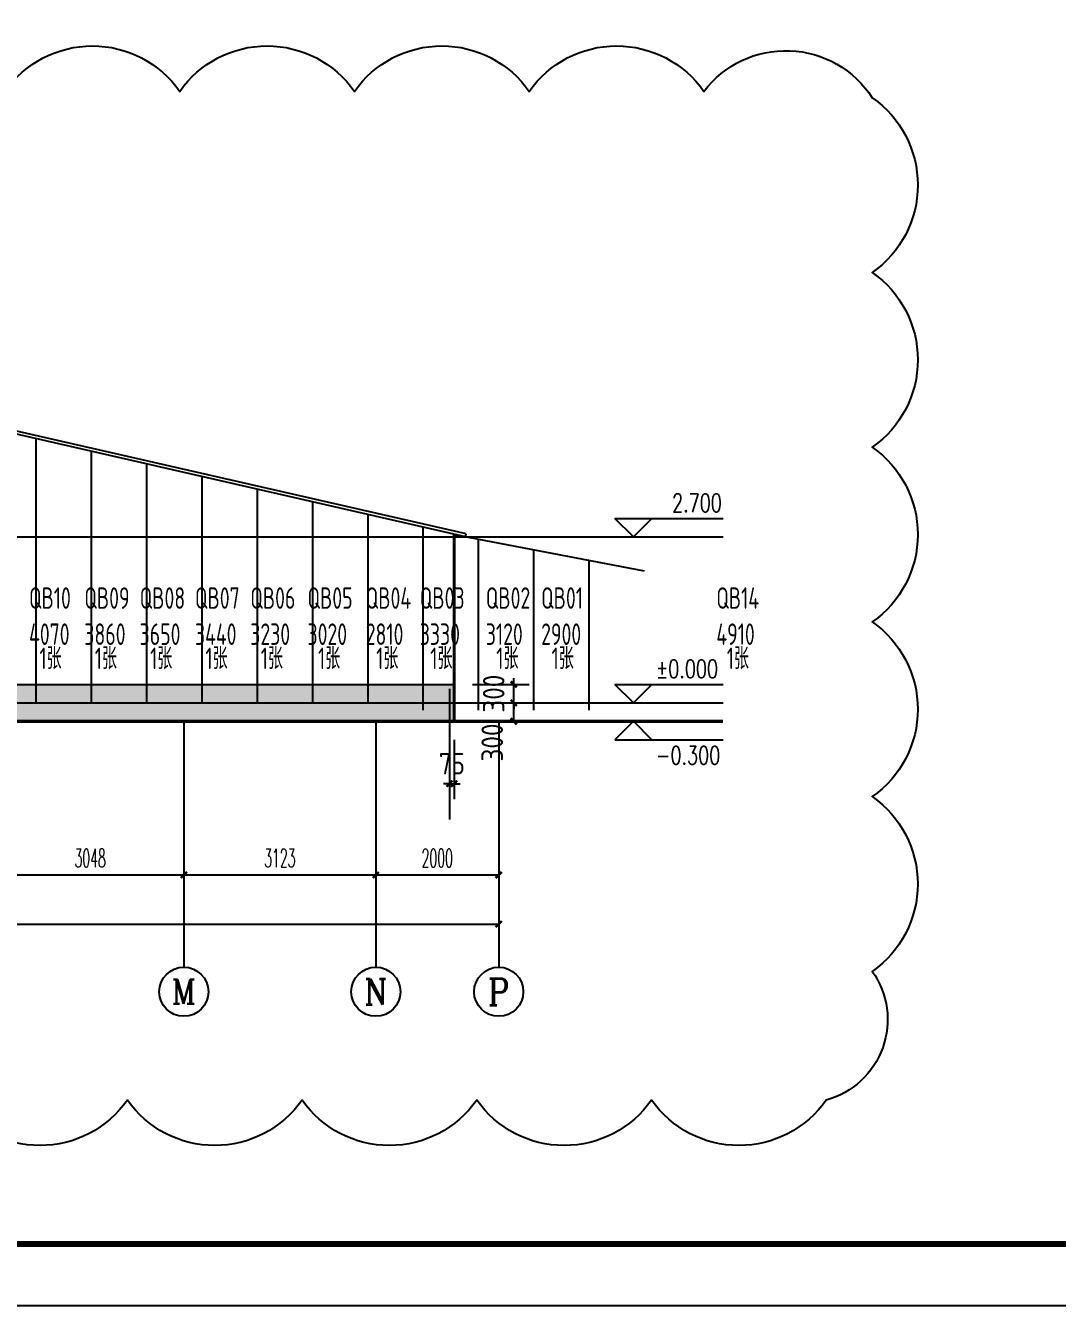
# Model space of a CAD drawing. Extents: x -472275 to 124489, y 67522 to 154054.
# Drawn here: x -428202 to -411414, y 68631 to 89453 of the extents above; entities that cross this region are included whole.
import ezdxf
from ezdxf.enums import TextEntityAlignment as Align

# ---------------------------------------------------------------- set-up
doc = ezdxf.new("R2010")
doc.units = 0
doc.header["$LTSCALE"] = 1000
doc.header["$MEASUREMENT"] = 0
for name, color, linetype in [('AXIS', 3, 'Continuous'), ('AXIS_TEXT', 7, 'Continuous'), ('PUB_TEXT', 7, 'Continuous'), ('PUB_TITLE', 4, 'Continuous'), ('WALL', 7, 'Continuous'), ('建-标高', 3, 'Continuous')]:
    doc.layers.add(name, color=color, linetype=linetype)
doc.styles.add('_TCH_AXIS', font='COMPLEX', dxfattribs={"bigfont": 'GBCBIG'})
doc.styles.add('_TCH_DIM_T3', font='SIMPLEX.shx', dxfattribs={"width": 0.5, "bigfont": 'GBCBIG.shx'})
doc.styles.add('A-STANDARD', font='SIMPLEX', dxfattribs={"bigfont": 'GBCBIG'})
doc.styles.add('COMPLEX', font='COMPLEX')
doc.styles.get("Standard").update_dxf_attribs({"font": 'gbenor.shx', "bigfont": 'gbcbig.shx'})
doc.styles.add('TCCAD_Dimension', font='Tssdeng.shx', dxfattribs={"width": 0.7, "bigfont": 'hztxt.shx'})
doc.dimstyles.new('_TCH_ARCH&&100', dxfattribs={"dimtxt": 297.5, "dimasz": 100, "dimexe": 250, "dimexo": 300, "dimgap": 126.25, "dimtad": 1, "dimdec": 0, "dimzin": 0, "dimdsep": 46, "dimtxsty": '_TCH_DIM_T3', "dimblk": 'ARCHTICK', "dimcen": 0.09, "dimclrt": 7, "dimazin": 2, "dimtfac": 1, "dimtdec": 0, "dimtix": 1, "dimtmove": 2, "dimatfit": 3, "dimfxl": 1, "dimtolj": 1, "dimtzin": 0, "dimarcsym": 0})
doc.dimstyles.get("Standard").update_dxf_attribs({"dimscale": 100, "dimtxt": 3.5, "dimasz": 1, "dimexe": 2.5, "dimexo": 3, "dimgap": 1.5, "dimtad": 1, "dimdec": 0, "dimzin": 0, "dimdsep": 46, "dimtxsty": 'Standard', "dimblk": 'ARCHTICK', "dimcen": 0.09, "dimadec": 0, "dimazin": 0, "dimtfac": 1, "dimtdec": 0, "dimtix": 1, "dimtmove": 2, "dimatfit": 3, "dimfxl": 1, "dimtolj": 1, "dimtzin": 0, "dimarcsym": 0})

# ---------------------------------------------------------------- blocks, each defined once
blk = doc.blocks.new('_ArchTick')
at = {"color": 0, "linetype": 'ByBlock', "const_width": 0.4}
blk.add_lwpolyline([(-0.5, -0.5), (0.5, 0.5)], dxfattribs=at)
blk = doc.blocks.new('*D11')
at = {"layer": 'Defpoints', "color": 0, "transparency": 16777216}
for p in [(-421229, 78734), (-420260, 78734), (-421229, 78434)]:
    blk.add_point(p, dxfattribs=at)
at = {"layer": 'WALL', "color": 0, "lineweight": -2, "transparency": 16777216}
for p, q in [((-420929, 78734), (-420010, 78734)), ((-420260, 78734), (-420260, 78834)), ((-420260, 78434), (-420260, 78734)), ((-420929, 78434), (-420010, 78434)), ((-420260, 78434), (-420260, 78334))]:
    blk.add_line(p, q, dxfattribs=at)
at = {"layer": 'WALL', "color": 0, "lineweight": -2, "transparency": 16777216, "xscale": 100, "yscale": 100, "zscale": 100}
for p, rotation in [((-420260, 78734), 270), ((-420260, 78434), 90)]:
    blk.add_blockref('_ArchTick', p, dxfattribs=dict(at, rotation=rotation))
at = {"layer": 'WALL', "color": 0, "transparency": 16777216, "insert": (-420585, 78584), "char_height": 350, "attachment_point": 5, "rotation": 90}
blk.add_mtext('\\A1;300', dxfattribs=at)
blk = doc.blocks.new('*D12')
at = {"layer": 'Defpoints', "color": 0, "transparency": 16777216}
for p in [(-421229, 78434), (-420260, 78434), (-421229, 78134)]:
    blk.add_point(p, dxfattribs=at)
at = {"layer": 'WALL', "color": 0, "lineweight": -2, "transparency": 16777216}
for p, q in [((-420929, 78434), (-420010, 78434)), ((-420260, 78134), (-420260, 78434)), ((-420929, 78134), (-420010, 78134))]:
    blk.add_line(p, q, dxfattribs=at)
at = {"layer": 'WALL', "color": 0, "lineweight": -2, "transparency": 16777216, "xscale": 100, "yscale": 100, "zscale": 100}
for p, rotation in [((-420260, 78434), 90), ((-420260, 78134), 270)]:
    blk.add_blockref('_ArchTick', p, dxfattribs=dict(at, rotation=rotation))
at = {"layer": 'WALL', "color": 0, "transparency": 16777216, "insert": (-420610, 77789), "char_height": 350, "attachment_point": 5, "rotation": 90}
blk.add_mtext('\\A1;300', dxfattribs=at)
blk = doc.blocks.new('*D13')
at = {"layer": 'Defpoints', "color": 0, "transparency": 16777216}
for p in [(-421304, 78134), (-421229, 78134, 0), (-421229, 77119)]:
    blk.add_point(p, dxfattribs=at)
at = {"layer": 'WALL', "color": 0, "lineweight": -2, "transparency": 16777216}
for p, q in [((-421304, 77834), (-421304, 76869)), ((-421229, 77834), (-421229, 76869)), ((-421304, 77119), (-421404, 77119)), ((-421304, 77119), (-421229, 77119)), ((-421229, 77119), (-421129, 77119))]:
    blk.add_line(p, q, dxfattribs=at)
at = {"layer": 'WALL', "color": 0, "lineweight": -2, "transparency": 16777216, "xscale": 100, "yscale": 100, "zscale": 100}
blk.add_blockref('_ArchTick', (-421304, 77119), dxfattribs=at)
at = {"layer": 'WALL', "color": 0, "lineweight": -2, "transparency": 16777216, "xscale": 100, "yscale": 100, "zscale": 100, "rotation": 180}
blk.add_blockref('_ArchTick', (-421229, 77119), dxfattribs=at)
at = {"layer": 'WALL', "color": 0, "transparency": 16777216, "insert": (-421266, 77444), "char_height": 350, "attachment_point": 5}
blk.add_mtext('\\A1;75', dxfattribs=at)
blk = doc.blocks.new('*D105')
at = {"layer": 'AXIS', "color": 0, "lineweight": -2, "transparency": 16777216}
for p, q in [((-428675, 77834), (-428675, 75384)), ((-425627, 77834), (-425627, 75384)), ((-428675, 75634), (-425627, 75634))]:
    blk.add_line(p, q, dxfattribs=at)
at = {"layer": 'Defpoints', "color": 0, "transparency": 16777216}
for p in [(-428675, 78134), (-425627, 78134), (-425627, 75634)]:
    blk.add_point(p, dxfattribs=at)
at = {"layer": 'AXIS', "color": 0, "lineweight": -2, "transparency": 16777216, "xscale": 100, "yscale": 100, "zscale": 100, "rotation": 180}
blk.add_blockref('_ArchTick', (-428675, 75634), dxfattribs=at)
at = {"layer": 'AXIS', "color": 0, "lineweight": -2, "transparency": 16777216, "xscale": 100, "yscale": 100, "zscale": 100}
blk.add_blockref('_ArchTick', (-425627, 75634), dxfattribs=at)
at = {"layer": 'AXIS', "color": 7, "transparency": 16777216, "insert": (-427151, 75909), "char_height": 297.5, "attachment_point": 5, "style": '_TCH_DIM_T3'}
blk.add_mtext('\\A1;3048', dxfattribs=at)
blk = doc.blocks.new('*D106')
at = {"layer": 'AXIS', "color": 0, "lineweight": -2, "transparency": 16777216}
for p, q in [((-425627, 77834), (-425627, 75384)), ((-422504, 77834), (-422504, 75384)), ((-425627, 75634), (-422504, 75634))]:
    blk.add_line(p, q, dxfattribs=at)
at = {"layer": 'Defpoints', "color": 0, "transparency": 16777216}
for p in [(-425627, 78134), (-422504, 78134), (-422504, 75634)]:
    blk.add_point(p, dxfattribs=at)
at = {"layer": 'AXIS', "color": 0, "lineweight": -2, "transparency": 16777216, "xscale": 100, "yscale": 100, "zscale": 100, "rotation": 180}
blk.add_blockref('_ArchTick', (-425627, 75634), dxfattribs=at)
at = {"layer": 'AXIS', "color": 0, "lineweight": -2, "transparency": 16777216, "xscale": 100, "yscale": 100, "zscale": 100}
blk.add_blockref('_ArchTick', (-422504, 75634), dxfattribs=at)
at = {"layer": 'AXIS', "color": 7, "transparency": 16777216, "insert": (-424065, 75909), "char_height": 297.5, "attachment_point": 5, "style": '_TCH_DIM_T3'}
blk.add_mtext('\\A1;3123', dxfattribs=at)
blk = doc.blocks.new('*D107')
at = {"layer": 'AXIS', "color": 0, "lineweight": -2, "transparency": 16777216}
for p, q in [((-422504, 77834), (-422504, 75384)), ((-420504, 77834), (-420504, 75384)), ((-422504, 75634), (-420504, 75634))]:
    blk.add_line(p, q, dxfattribs=at)
at = {"layer": 'Defpoints', "color": 0, "transparency": 16777216}
for p in [(-422504, 78134), (-420504, 78134), (-420504, 75634)]:
    blk.add_point(p, dxfattribs=at)
at = {"layer": 'AXIS', "color": 0, "lineweight": -2, "transparency": 16777216, "xscale": 100, "yscale": 100, "zscale": 100, "rotation": 180}
blk.add_blockref('_ArchTick', (-422504, 75634), dxfattribs=at)
at = {"layer": 'AXIS', "color": 0, "lineweight": -2, "transparency": 16777216, "xscale": 100, "yscale": 100, "zscale": 100}
blk.add_blockref('_ArchTick', (-420504, 75634), dxfattribs=at)
at = {"layer": 'AXIS', "color": 7, "transparency": 16777216, "insert": (-421504, 75909), "char_height": 297.5, "attachment_point": 5, "style": '_TCH_DIM_T3'}
blk.add_mtext('\\A1;2000', dxfattribs=at)
blk = doc.blocks.new('*D108')
at = {"layer": 'AXIS', "color": 0, "lineweight": -2, "transparency": 16777216}
for p, q in [((-457064, 77834), (-457064, 74584)), ((-420504, 77834), (-420504, 74584)), ((-457064, 74834), (-420504, 74834))]:
    blk.add_line(p, q, dxfattribs=at)
at = {"layer": 'Defpoints', "color": 0, "transparency": 16777216}
for p in [(-457064, 78134), (-420504, 78134), (-420504, 74834)]:
    blk.add_point(p, dxfattribs=at)
at = {"layer": 'AXIS', "color": 0, "lineweight": -2, "transparency": 16777216, "xscale": 100, "yscale": 100, "zscale": 100, "rotation": 180}
blk.add_blockref('_ArchTick', (-457064, 74834), dxfattribs=at)
at = {"layer": 'AXIS', "color": 0, "lineweight": -2, "transparency": 16777216, "xscale": 100, "yscale": 100, "zscale": 100}
blk.add_blockref('_ArchTick', (-420504, 74834), dxfattribs=at)
at = {"layer": 'AXIS', "color": 7, "transparency": 16777216, "insert": (-438784, 75109), "char_height": 297.5, "attachment_point": 5, "style": '_TCH_DIM_T3'}
blk.add_mtext('\\A1;36560', dxfattribs=at)
blk = doc.blocks.new('_AXISO')
blk.add_circle((0, 0), 0.5)
at = {"layer": 'AXIS_TEXT', "style": 'COMPLEX', "width": 1.041667}
blk.add_attdef('A', text='', height=0.56, dxfattribs=at).set_placement((-0.25, -0.28), (0.25, -0.28), align=Align.FIT)

msp = doc.modelspace()

# ---------------------------------------------------------------- hatches: boundary and pattern name
at = {"layer": 'WALL'}
h = msp.add_hatch(dxfattribs=at)
h.set_pattern_fill('钢筋混凝土', color=9, scale=200)
h.set_pattern_definition([(45, (-490862.8, 257925.9), (-353.5534, 353.5534), []), (50, (-490862.8, 257925.9), (1434.5204, -125.504), [150, -1650]), (355, (-490862.8, 257925.9), (-277.503, 1504.384), [120, -1320]), (100.4514, (-490743.3, 257915.4), (1157.019, 1378.879), [127.48, -1402.284]), (46.1842, (-490862.8, 258325.9), (2134.482, -331.038), [225, -2475]), (96.6356, (-490685, 258298.3), (1869.325, 1948.236), [191.22, -2103.426]), (351.1842, (-490862.8, 258325.9), (1869.324, 1948.237), [180, -1980]), (21, (-490662.8, 258225.9), (1193.814, -805.238), [150, -1650]), (326, (-490662.8, 258225.9), (486.631, 1450.3), [120, -1320]), (71.4514, (-490563.3, 258158.8), (1680.445, 645.061), [127.48, -1402.284]), (37.5, (-490862.8, 257925.9), (24.3197, 665.7877), [0, -1304, 0, -1340, 0, -1325]), (7.5, (-490862.8, 257925.9), (526.139, 788.8234), [0, -764, 0, -1274, 0, -505]), (327.5, (-491308.8, 257925.9), (1067.6449, -45.1097), [0, -500, 0, -1560, 0, -2070]), (317.5, (-491508.8, 257925.9), (1166.3723, 200.21), [0, -650, 0, -1036, 0, -1470])])
h.paths.add_polyline_path([(-439640.7, 78434.3), (-439640.7, 78734.3), (-457138.7, 78734.3), (-457138.7, 78134.3), (-421228.7, 78134.3), (-421228.7, 78734.3), (-438726.7, 78734.3), (-438726.7, 78434.3)])

# ---------------------------------------------------------------- linework, layer by layer
at = {"color": 3}
for p, q in [((-428036.3, 82734), (-428036.3, 78434.3)), ((-427136.3, 82528.1), (-427136.3, 78434.3)), ((-427136.3, 82528.1), (-427136.3, 78434.3)), ((-426236.3, 82322.2), (-426236.3, 78434.3)), ((-425336.3, 82116.3), (-425336.3, 78434.3)), ((-424436.3, 81910.4), (-424436.3, 78434.3)), ((-424436.3, 81910.4), (-424436.3, 79387.9)), ((-423536.3, 81704.5), (-423536.3, 78434.3)), ((-422636.3, 81498.6), (-422636.3, 78434.3)), ((-421736.3, 81292.7), (-421736.3, 78314.2)), ((-421736.3, 81292.7), (-421736.3, 78851)), ((-421228.7, 81174.3, 0), (-418136.3, 80584.1)), ((-420836.3, 81099.4), (-420836.3, 78314.2)), ((-419936.3, 80927.6), (-419936.3, 78314.2)), ((-419036.3, 80755.9), (-419036.3, 78314.2))]:
    msp.add_line(p, q, dxfattribs=at)
at = {"color": 1}
msp.add_lwpolyline([(-428536.3, 88382.8, -0.5205671), (-425693.6, 88382.8, -0.5205671), (-422850.9, 88382.8, -0.5205671), (-420008.2, 88382.8, -0.5205671), (-417165.5, 88382.8, -0.5205671), (-414426, 88279.5, -0.5205671), (-414426, 85436.8, -0.5205671), (-414426, 82594.1, -0.5205671), (-414426, 79751.4, -0.5205671), (-414426, 76908.7, -0.5205671), (-414426, 74066.1, -0.5205671), (-415175.3, 71972.7, -0.5205671), (-418018, 71972.7, -0.5205671), (-420860.7, 71972.7, -0.5205671), (-423703.4, 71972.7, -0.5205671), (-426546.1, 71972.7, -0.5205671), (-429388.8, 71972.7, -0.5205671)], format="xyb", dxfattribs=at)
at = {"layer": 'AXIS'}
for p, q in [((-421303.7, 78660.6, 0), (-421303.7, 76534.6, 0)), ((-425626.7, 78134.3), (-425626.7, 74134.3)), ((-422503.7, 78134.3), (-422503.7, 74134.3)), ((-420503.7, 78134.3), (-420503.7, 74134.3))]:
    msp.add_line(p, q, dxfattribs=at)
at = {"layer": 'PUB_TITLE'}
msp.add_lwpolyline([(-472274.7, 68631.2), (-325174.7, 68631.2), (-325174.7, 128031.2), (-472274.7, 128031.2)], close=True, dxfattribs=at)
at = {"layer": 'PUB_TITLE', "const_width": 100}
msp.add_lwpolyline([(-469774.7, 69631.2), (-326174.7, 69631.2), (-326174.7, 127031.2), (-469774.7, 127031.2)], close=True, dxfattribs=at)
at = {"layer": 'WALL', "color": 0}
for p, q in [((-421032.5, 81183, 0), (-439183.7, 85334.3, 0)), ((-421043.7, 81134.3, 0), (-439183.7, 85284.3, 0)), ((-421043.7, 81134.3, 0), (-421032.5, 81183, 0))]:
    msp.add_line(p, q, dxfattribs=at)
at = {"layer": 'WALL', "color": 1}
for p, q in [((-461513.7, 81134.3, 0), (-416853.7, 81134.3, 0)), ((-461513.7, 78434.3, 0), (-416853.7, 78434.3, 0))]:
    msp.add_line(p, q, dxfattribs=at)
at = {"layer": 'WALL', "color": 0, "const_width": 50, "elevation": 0}
msp.add_lwpolyline([(-421228.7, 78134.3), (-421228.7, 81174.3)], dxfattribs=at)
at = {"layer": 'WALL', "color": 0, "elevation": 0}
msp.add_lwpolyline([(-438726.7, 78734.3), (-421228.7, 78734.3), (-421228.7, 78134.3), (-457138.7, 78134.3), (-457138.7, 78734.3), (-439640.7, 78734.3)], dxfattribs=at)
at = {"layer": 'WALL', "color": 7, "const_width": 50, "elevation": 0}
msp.add_lwpolyline([(-461513.7, 78134.3), (-416853.7, 78134.3)], dxfattribs=at)
at = {"layer": '建-标高', "color": 3}
for p, q in [((-418313.7, 81134.3, 0), (-418613.7, 81434.3, 0)), ((-418613.7, 81434.3, 0), (-416853.7, 81434.3, 0)), ((-418313.7, 81134.3, 0), (-418013.7, 81434.3, 0)), ((-418313.7, 78434.3, 0), (-418613.7, 78734.3, 0)), ((-418613.7, 78734.3, 0), (-416853.7, 78734.3, 0)), ((-418313.7, 78434.3, 0), (-418013.7, 78734.3, 0)), ((-418313.7, 78134.3, 0), (-418613.7, 77834.3, 0)), ((-418313.7, 78134.3, 0), (-418013.7, 77834.3, 0)), ((-418613.7, 77834.3, 0), (-416853.7, 77834.3, 0))]:
    msp.add_line(p, q, dxfattribs=at)

# ---------------------------------------------------------------- block references
at = {"layer": 'AXIS'}
ref = msp.add_blockref('_AXISO', (-425626.7, 73734.3), dxfattribs=dict(at, xscale=800, yscale=800, zscale=800))
ref.add_attrib('A', 'M', dxfattribs={"layer": 'AXIS_TEXT', "height": 396, "style": '_TCH_AXIS'}).set_placement((-425824.7, 73536.3), (-425428.7, 73536.3), align=Align.FIT)
ref = msp.add_blockref('_AXISO', (-422503.7, 73734.3), dxfattribs=dict(at, xscale=800, yscale=800, zscale=800))
ref.add_attrib('A', 'N', dxfattribs={"layer": 'AXIS_TEXT', "height": 415.3, "style": '_TCH_AXIS'}).set_placement((-422691.6, 73526.7), (-422315.8, 73526.7), align=Align.FIT)
ref = msp.add_blockref('_AXISO', (-420503.7, 73734.3), dxfattribs=dict(at, xscale=800, yscale=800, zscale=800))
ref.add_attrib('A', 'P', dxfattribs={"layer": 'AXIS_TEXT', "height": 435.3, "style": '_TCH_AXIS'}).set_placement((-420679.9, 73516.7), (-420327.5, 73516.7), align=Align.FIT)

# ---------------------------------------------------------------- texts
at = {"layer": 'PUB_TEXT', "style": 'TCCAD_Dimension', "width": 0.7}
for s, p in [('QB10', (-428145.9, 79964.3)), ('QB09', (-427245.9, 79964.3)), ('QB08', (-426345.9, 79964.3)), ('QB07', (-425445.9, 79964.3)), ('QB06', (-424545.9, 79964.3)), ('QB05', (-423614.9, 79964.3)), ('QB04', (-422667.6, 79964.3)), ('QB03', (-421788, 79964.3)), ('QB02', (-420714, 79964.3)), ('QB01', (-419814, 79964.3)), ('QB14', (-416963.3, 79964.3, 0)), ('4070', (-428145.9, 79376.8)), ('3860', (-427245.9, 79376.8)), ('3650', (-426345.9, 79376.8)), ('3440', (-425445.9, 79376.8)), ('3230', (-424545.9, 79376.8)), ('3020', (-423614.9, 79376.8)), ('2810', (-422667.6, 79376.8)), ('3330', (-421788, 79376.8)), ('3120', (-420714, 79376.8)), ('2900', (-419814, 79376.8)), ('4910', (-416963.3, 79376.8, 0)), ('1张', (-427976.2, 78983.2)), ('1张', (-427076.2, 78983.2)), ('1张', (-426176.2, 78983.2)), ('1张', (-425276.2, 78983.2)), ('1张', (-424376.2, 78983.2)), ('1张', (-423445.2, 78983.2)), ('1张', (-422497.8, 78983.2)), ('1张', (-421618.3, 78983.2)), ('1张', (-420544.3, 78983.2)), ('1张', (-419644.3, 78983.2)), ('1张', (-416793.6, 78983.2, 0))]:
    msp.add_text(s, height=350, dxfattribs=at).set_placement(p)
at = {"layer": '建-标高', "color": 7, "style": 'A-STANDARD', "width": 0.705882}
for s, p in [('2.700', (-417683.7, 81539.3, 50094.6)), ('%%P0.000', (-417943.7, 78839.3, 50094.6)), ('-0.300', (-417943.7, 77431.8, 50094.6))]:
    msp.add_text(s, height=297.5, dxfattribs=at).set_placement(p)

# ---------------------------------------------------------------- dimensions: what is measured, and where the dimension line sits
at = {"layer": 'AXIS'}
for p1, p2, distance, picture, middle in [((-457063.7, 78134.3), (-420503.7, 78134.3), -3300, '*D108', (-438783.7, 75109.3)), ((-428674.7, 78134.3), (-425626.7, 78134.3), -2500, '*D105', (-427150.7, 75909.3)), ((-425626.7, 78134.3), (-422503.7, 78134.3), -2500, '*D106', (-424065.2, 75909.3)), ((-422503.7, 78134.3), (-420503.7, 78134.3), -2500, '*D107', (-421503.7, 75909.3))]:
    dim = msp.add_aligned_dim(p1=p1, p2=p2, distance=distance, dimstyle='_TCH_ARCH&&100', dxfattribs=at)
    dim.commit()
    dim.dimension.update_dxf_attribs({"geometry": picture, "text_midpoint": middle})
at = {"layer": 'WALL', "color": 7}
dim = msp.add_linear_dim(base=(-420260.1, 78734.3, 0), p1=(-421228.7, 78434.3, 0), p2=(-421228.7, 78734.3, 0), angle=270, dimstyle='Standard', dxfattribs=at)
dim.commit()
dim.dimension.update_dxf_attribs({"geometry": '*D11', "text_midpoint": (-420585.1, 78584.3, 0)})
dim = msp.add_linear_dim(base=(-420260.1, 78434.3, 0), p1=(-421228.7, 78134.3, 0), p2=(-421228.7, 78434.3, 0), angle=270, dimstyle='Standard', dxfattribs=at)
dim.commit()
dim.dimension.update_dxf_attribs({"geometry": '*D12', "text_midpoint": (-420610.1, 77788.9, 0), "dimtype": 128})
at = {"layer": 'WALL', "color": 0}
dim = msp.add_linear_dim(base=(-421228.7, 77119, 0), p1=(-421303.7, 78134.3, 0), p2=(-421228.7, 78134.3, 0), angle=180, dimstyle='Standard', dxfattribs=at)
dim.commit()
dim.dimension.update_dxf_attribs({"geometry": '*D13', "text_midpoint": (-421266.2, 77444, 0)})

doc.saveas('drawing.dxf')
